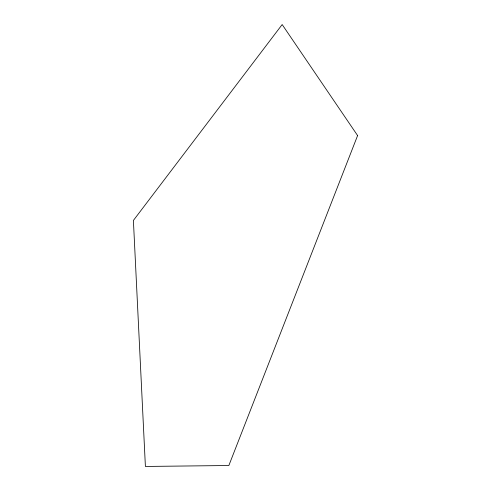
<?xml version="1.0" encoding="UTF-8"?>
<svg xmlns="http://www.w3.org/2000/svg" width="491" height="491" viewBox="0 0 491 491"><rect width="100%" height="100%" fill="white"/><g stroke="black" fill="none" stroke-linecap="round" stroke-linejoin="round"><path stroke-width="0.74" d="M357.601 135.559L228.855 465.517L145.397 466.45L133.399 220.434L282.165 24.55L357.601 135.559"/></g></svg>
